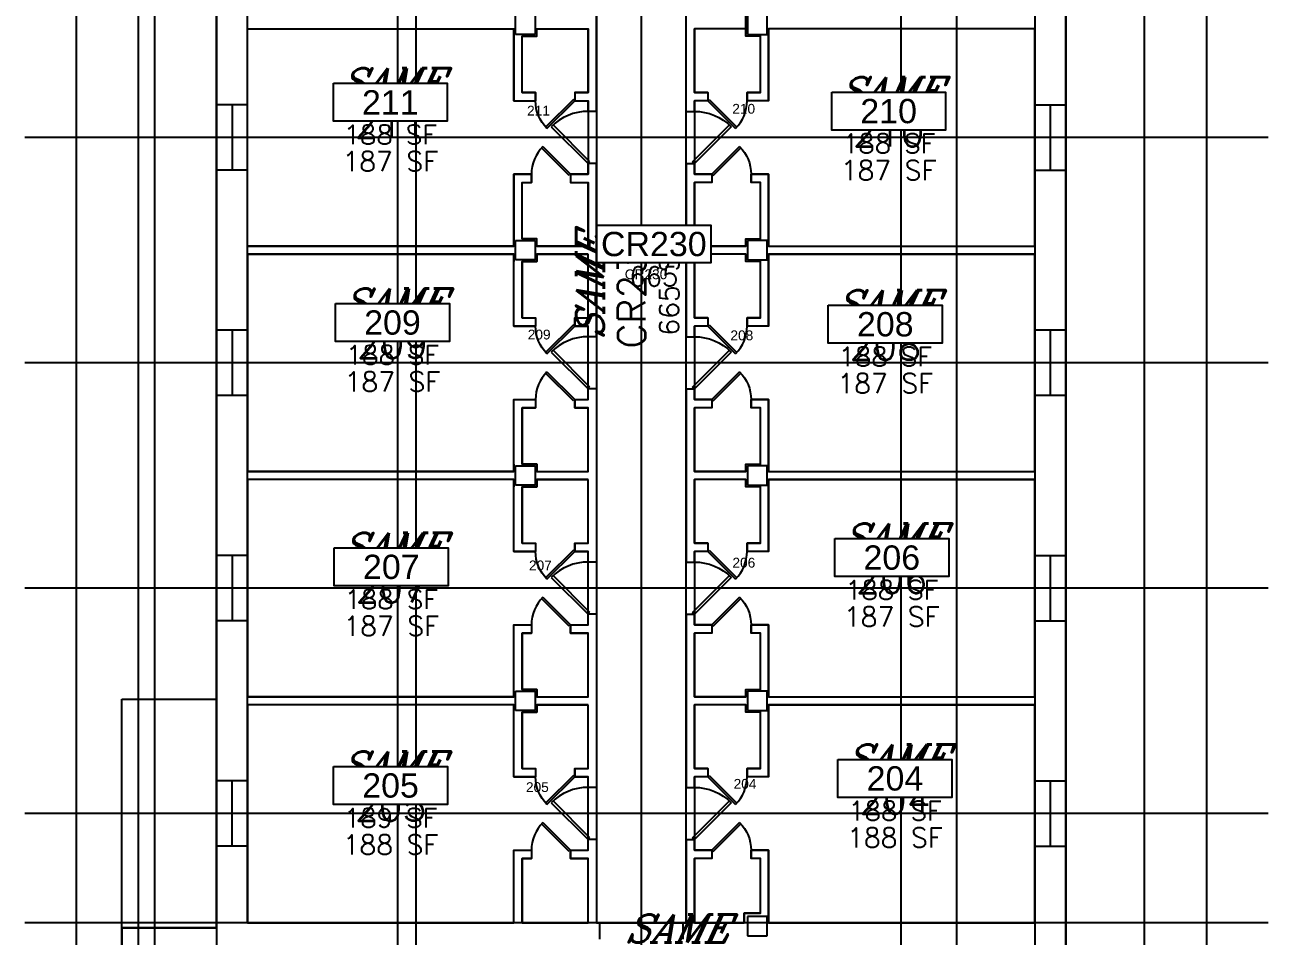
# Model space of a CAD drawing. Header units: inches. Extents: x 3065842 to 3066160, y 1245237 to 1245511.
# Drawn here: x 3065940.2 to 3066003.7, y 1245348.6 to 1245395.1 of the extents above; entities that cross this region are included whole.
import ezdxf
from ezdxf.enums import TextEntityAlignment as Align

# ---------------------------------------------------------------- set-up
doc = ezdxf.new("R2010")
doc.units = ezdxf.units.IN
doc.header["$MEASUREMENT"] = 0
doc.set_wipeout_variables(frame=1)
for name, color, linetype in [('A-ANNO-RMNO', 4, 'Continuous'), ('A-ANNO-RMNO-OLD', 4, 'Continuous'), ('A-ANNO-RMSF', 4, 'Continuous'), ('A-DOOR', 2, 'Continuous'), ('A-GLAZ', 2, 'Continuous'), ('A-ROOF', 1, 'Continuous'), ('A-SPAC-ANOT', 7, 'Continuous'), ('A-SPAC-GROS', 6, 'Continuous'), ('A-SPAC-PPLN-AREA', 3, 'Continuous'), ('A-SPAC-RMBX', 4, 'Continuous'), ('A-SPAC-RMDR', 7, 'Continuous'), ('A-SPAC-RMNO', 4, 'Continuous'), ('A-SPAC-RMTW', 4, 'Continuous'), ('A-SPAC-WPBX', 4, 'Continuous'), ('A-WALL', 7, 'Continuous'), ('S-COLS', 5, 'Continuous'), ('S-GRID', 1, 'Continuous')]:
    doc.layers.add(name, color=color, linetype=linetype)
doc.styles.add('FAI1', font='arial.ttf')
doc.styles.add('RMTAG-OLDNUM', font='complex.shx', dxfattribs={"oblique": 25, "height": 17})
doc.styles.add('RMTAG-RMNUM', font='simplex', dxfattribs={"height": 17})
doc.styles.add('RMTAG-SQFT', font='simplex', dxfattribs={"height": 12})
doc.styles.add('ROMANS', font='romans.shx')

# ---------------------------------------------------------------- blocks, each defined once
blk = doc.blocks.new('RMTAG3')
at = {"layer": 'A-ANNO-RMNO', "style": 'RMTAG-RMNUM'}
blk.add_attdef('ROOM#', text='', height=17, dxfattribs=at).set_placement((0, 0), align=Align.BOTTOM_CENTER)
at = {"layer": 'A-ANNO-RMNO-OLD', "style": 'RMTAG-OLDNUM', "oblique": 25}
blk.add_attdef('OLDROOM#', text='', height=17, dxfattribs=at).set_placement((0, 25.53), align=Align.BOTTOM_CENTER)
at = {"layer": 'A-ANNO-RMSF', "style": 'RMTAG-SQFT'}
blk.add_attdef('SQ-FT', text='', height=12, dxfattribs=at).set_placement((0, -19.01), align=Align.BOTTOM_CENTER)
blk = doc.blocks.new('AWI002')
blk.add_line((-0.5, -1), (0.5, -1))
blk = doc.blocks.new('ADO001')
for p, q in [((0.207106, 0.707105), (-0.499999, 0)), ((-0.465625, -0.034373), (0.240643, 0.671896)), ((-0.499999, 0), (-0.465625, -0.034373))]:
    blk.add_line(p, q)
blk.add_arc((-0.499999, 0), 0.999997, 0, 45)
blk = doc.blocks.new('ADO101')
for p, q in [((0.465624, -0.034373), (-0.240645, 0.671896)), ((-0.207108, 0.707105), (0.499997, 0)), ((0.499997, 0), (0.465624, -0.034373))]:
    blk.add_line(p, q)
blk.add_arc((0.499997, 0), 0.999997, 135, 180)
blk = doc.blocks.new('FMGRM1')
at = {"style": 'FAI1'}
for tag, p in [('DATA1', (0, -0.2836)), ('DATA2', (0, -0.443)), ('DATA3', (0, -0.6024)), ('DATA4', (0, -0.7618)), ('DATA5', (0, -0.9213))]:
    blk.add_attdef(tag, text='', height=0.1172, dxfattribs=at).set_placement(p, align=Align.CENTER)
at = {"layer": 'A-SPAC-RMDR', "style": 'FAI1'}
blk.add_attdef('RMDOOR', text='', height=0.08, dxfattribs=at).set_placement((0, 0.2569), align=Align.MIDDLE)
at = {"layer": 'A-SPAC-RMNO', "style": 'FAI1'}
blk.add_attdef('RMNUMB', text='', height=0.16, dxfattribs=at).set_placement((0, 0), align=Align.MIDDLE)
at = {"linetype": 'Continuous'}
blk.add_wipeout([(-0.375, -0.125), (0.375, -0.125), (0.375, 0.125), (-0.375, 0.125)], dxfattribs=at).dxf.layer = 'A-SPAC-WPBX'
at = {"layer": 'A-SPAC-RMBX', "linetype": 'Continuous'}
blk.add_lwpolyline([(-0.375, 0.125), (0.375, 0.125), (0.375, -0.125), (-0.375, -0.125)], close=True, dxfattribs=at)
blk = doc.blocks.new('S-340-02-DWG-BAS', base_point=(0, 0, -24))
at = {"layer": 'A-GLAZ'}
for p, q in [((940, 1331.63), (940, 1371.63)), ((959, 1331.63), (959, 1371.63)), ((1441, 1371.63), (1441, 1331.63)), ((1460, 1371.63), (1460, 1331.63)), ((940, 1193.63), (940, 1233.63)), ((959, 1193.63), (959, 1233.63)), ((1441, 1233.63), (1441, 1193.63)), ((1460, 1233.63), (1460, 1193.63)), ((940, 1055.63), (940, 1095.63)), ((959, 1055.63), (959, 1095.63)), ((1441, 1095.63), (1441, 1055.63)), ((1460, 1095.63), (1460, 1055.63)), ((940, 957.63), (940, 917.63)), ((959, 957.63), (959, 917.63)), ((1441, 957.63), (1441, 917.63)), ((1460, 957.63), (1460, 917.63))]:
    blk.add_line(p, q, dxfattribs=at)
at = {"layer": 'A-ROOF'}
for p, q in [((882, 403.63), (882, 1007.63)), ((882, 1007.63), (940, 1007.63)), ((882, 867.63), (940, 867.63))]:
    blk.add_line(p, q, dxfattribs=at)
at = {"layer": 'A-SPAC-PPLN-AREA'}
for points in [[(1177, 2612.63), (1172.5, 2612.63), (1172.5, 870.63), (1227.5, 870.63), (1227.5, 2612.63), (1223, 2612.63)], [(959, 1418.13), (1122, 1418.13), (1122, 1374.13), (1135.25, 1374.13), (1135.25, 1379.13), (1127, 1379.13), (1127, 1413.63), (1136, 1413.63), (1136, 1418.13), (1167.5, 1418.13), (1167.5, 1379.13), (1159.25, 1379.13), (1159.25, 1374.13), (1167.5, 1374.13), (1167.5, 1329.13), (1156.75, 1329.13), (1156.75, 1324.13), (1167.5, 1324.13), (1167.5, 1285.13), (1136, 1285.13), (1136, 1289.63), (1127, 1289.63), (1127, 1324.13), (1132.75, 1324.13), (1132.75, 1329.13), (1122, 1329.13), (1122, 1285.13), (959, 1285.13)], [(1441, 1418.13), (1278, 1418.13), (1278, 1374.13), (1264.75, 1374.13), (1264.75, 1379.13), (1273, 1379.13), (1273, 1413.63), (1264, 1413.63), (1264, 1418.13), (1232.5, 1418.13), (1232.5, 1379.13), (1240.75, 1379.13), (1240.75, 1374.13), (1232.5, 1374.13), (1232.5, 1329.13), (1243.25, 1329.13), (1243.25, 1324.13), (1232.5, 1324.13), (1232.5, 1285.13), (1264, 1285.13), (1264, 1289.63), (1273, 1289.63), (1273, 1324.13), (1267.25, 1324.13), (1267.25, 1329.13), (1278, 1329.13), (1278, 1285.13), (1441, 1285.13)], [(1167.5, 1280.13), (1136, 1280.13), (1136, 1275.63), (1127, 1275.63), (1127, 1241.13), (1135.25, 1241.13), (1135.25, 1236.13), (1122, 1236.13), (1122, 1280.13), (959, 1280.13), (959, 1147.13), (1122, 1147.13), (1122, 1191.13), (1135.25, 1191.13), (1135.25, 1186.13), (1127, 1186.13), (1127, 1151.63), (1136, 1151.63), (1136, 1147.13), (1167.5, 1147.13), (1167.5, 1186.13), (1159.25, 1186.13), (1159.25, 1191.13), (1167.5, 1191.13), (1167.5, 1236.13), (1159.25, 1236.13), (1159.25, 1241.13), (1167.5, 1241.13)], [(1441, 1280.13), (1278, 1280.13), (1278, 1236.13), (1264.75, 1236.13), (1264.75, 1241.13), (1273, 1241.13), (1273, 1275.63), (1264, 1275.63), (1264, 1280.13), (1232.5, 1280.13), (1232.5, 1241.13), (1240.75, 1241.13), (1240.75, 1236.13), (1232.5, 1236.13), (1232.5, 1191.13), (1243.25, 1191.13), (1243.25, 1186.13), (1232.5, 1186.13), (1232.5, 1147.13), (1264, 1147.13), (1264, 1151.63), (1273, 1151.63), (1273, 1186.13), (1267.25, 1186.13), (1267.25, 1191.13), (1278, 1191.13), (1278, 1147.13), (1441, 1147.13)], [(1167.5, 1142.13), (1136, 1142.13), (1136, 1137.63), (1127, 1137.63), (1127, 1103.13), (1135.25, 1103.13), (1135.25, 1098.13), (1122, 1098.13), (1122, 1142.13), (959, 1142.13), (959, 1009.13), (1122, 1009.13), (1122, 1053.13), (1132.75, 1053.13), (1132.75, 1048.13), (1127, 1048.13), (1127, 1013.63), (1136, 1013.63), (1136, 1009.13), (1167.5, 1009.13), (1167.5, 1048.13), (1156.75, 1048.13), (1156.75, 1053.13), (1167.5, 1053.13), (1167.5, 1098.13), (1159.25, 1098.13), (1159.25, 1103.13), (1167.5, 1103.13)], [(1441, 1142.13), (1278, 1142.13), (1278, 1098.13), (1264.75, 1098.13), (1264.75, 1103.13), (1273, 1103.13), (1273, 1137.63), (1264, 1137.63), (1264, 1142.13), (1232.5, 1142.13), (1232.5, 1103.13), (1240.75, 1103.13), (1240.75, 1098.13), (1232.5, 1098.13), (1232.5, 1053.13), (1243.25, 1053.13), (1243.25, 1048.13), (1232.5, 1048.13), (1232.5, 1009.13), (1264, 1009.13), (1264, 1013.63), (1273, 1013.63), (1273, 1048.13), (1267.25, 1048.13), (1267.25, 1053.13), (1278, 1053.13), (1278, 1009.13), (1441, 1009.13)], [(1167.5, 1004.13), (1136, 1004.13), (1136, 999.63), (1127, 999.63), (1127, 965.13), (1135.25, 965.13), (1135.25, 960.13), (1122, 960.13), (1122, 1004.13), (959, 1004.13), (959, 870.63), (1122, 870.63), (1122, 915.13), (1132.75, 915.13), (1132.75, 910.13), (1127, 910.13), (1127, 870.63), (1167.5, 870.63), (1167.5, 910.13), (1156.75, 910.13), (1156.75, 915.13), (1167.5, 915.13), (1167.5, 960.13), (1159.25, 960.13), (1159.25, 965.13), (1167.5, 965.13)], [(1232.5, 870.63), (1263, 870.63), (1263, 876.63), (1273, 876.63), (1273, 910.13), (1267.25, 910.13), (1267.25, 915.13), (1278, 915.13), (1278, 870.63), (1441, 870.63), (1441, 871.13), (1441, 1004.13), (1278, 1004.13), (1278, 960.13), (1264.75, 960.13), (1264.75, 965.13), (1273, 965.13), (1273, 999.63), (1264, 999.63), (1264, 1004.13), (1232.5, 1004.13), (1232.5, 965.13), (1240.75, 965.13), (1240.75, 960.13), (1232.5, 960.13), (1232.5, 915.13), (1243.25, 915.13), (1243.25, 910.13), (1232.5, 910.13), (1232.5, 871.13)]]:
    blk.add_lwpolyline(points, close=True, dxfattribs=at)
at = {"layer": 'A-WALL'}
for p, q in [((940, 867.63), (940, 2680.63)), ((1460, 2680.63), (1460, 773.63)), ((959, 870.63), (959, 2661.63)), ((1441, 2661.44), (1441, 760.63)), ((1172.5, 1367.63), (1172.5, 1473.63)), ((1227.5, 1367.63), (1227.5, 1473.63)), ((1264, 1413.63), (1264, 1427.63)), ((959, 1418.13), (1122, 1418.13)), ((1122, 1418.13), (1122, 1413.63)), ((1122, 1374.13), (1122, 1418.13)), ((1136, 1418.13), (1167.5, 1418.13)), ((1136, 1413.63), (1136, 1418.13)), ((1167.5, 1379.13), (1167.5, 1418.13)), ((1232.5, 1379.13), (1232.5, 1418.13)), ((1264, 1418.13), (1232.5, 1418.13)), ((1441, 1418.13), (1278, 1418.13)), ((1278, 1374.13), (1278, 1418.13)), ((1278, 1418.13), (1278, 1413.63)), ((1127, 1379.13), (1127, 1413.63)), ((1127, 1413.63), (1136, 1413.63)), ((1273, 1413.63), (1264, 1413.63)), ((1273, 1379.13), (1273, 1413.63)), ((1127, 1379.13), (1135.25, 1379.13)), ((1135.25, 1379.13), (1135.25, 1374.13)), ((1159.25, 1379.13), (1159.25, 1374.13)), ((1159.25, 1379.13), (1167.5, 1379.13)), ((1240.75, 1379.13), (1232.5, 1379.13)), ((1240.75, 1379.13), (1240.75, 1374.13)), ((1273, 1379.13), (1264.75, 1379.13)), ((1264.75, 1379.13), (1264.75, 1374.13)), ((959, 1371.63), (940, 1371.63)), ((1122, 1374.13), (1135.25, 1374.13)), ((1159.25, 1374.13), (1167.5, 1374.13)), ((1167.5, 1367.63), (1167.5, 1374.13)), ((1232.5, 1367.63), (1232.5, 1374.13)), ((1240.75, 1374.13), (1232.5, 1374.13)), ((1278, 1374.13), (1264.75, 1374.13)), ((1441, 1371.63), (1460, 1371.63)), ((1172.5, 1367.63), (1167.5, 1367.63)), ((1227.5, 1367.63), (1232.5, 1367.63)), ((1172.5, 1335.63), (1167.5, 1335.63)), ((1167.5, 1329.13), (1167.5, 1335.63)), ((1172.5, 1229.63), (1172.5, 1335.63)), ((1227.5, 1335.63), (1232.5, 1335.63)), ((1227.5, 1335.63), (1227.5, 1229.63)), ((1232.5, 1329.13), (1232.5, 1335.63)), ((959, 1331.63), (940, 1331.63)), ((1122, 1285.13), (1122, 1329.13)), ((1122, 1329.13), (1132.75, 1329.13)), ((1132.75, 1329.13), (1132.75, 1324.13)), ((1156.75, 1329.13), (1156.75, 1324.13)), ((1156.75, 1329.13), (1167.5, 1329.13)), ((1243.25, 1329.13), (1232.5, 1329.13)), ((1243.25, 1329.13), (1243.25, 1324.13)), ((1278, 1329.13), (1267.25, 1329.13)), ((1267.25, 1329.13), (1267.25, 1324.13)), ((1278, 1285.13), (1278, 1329.13)), ((1441, 1331.63), (1460, 1331.63)), ((1127, 1289.63), (1127, 1324.13)), ((1127, 1324.13), (1132.75, 1324.13)), ((1156.75, 1324.13), (1167.5, 1324.13)), ((1167.5, 1285.13), (1167.5, 1324.13)), ((1232.5, 1285.13), (1232.5, 1324.13)), ((1243.25, 1324.13), (1232.5, 1324.13)), ((1273, 1324.13), (1267.25, 1324.13)), ((1273, 1289.63), (1273, 1324.13)), ((1122, 1289.63), (1122, 1285.13)), ((1136, 1289.63), (1127, 1289.63)), ((1136, 1285.13), (1136, 1289.63)), ((1264, 1289.63), (1273, 1289.63)), ((1264, 1285.13), (1264, 1289.63)), ((1278, 1289.63), (1278, 1285.13)), ((959, 1285.13), (1122, 1285.13)), ((959, 1280.13), (1122, 1280.13)), ((1122, 1280.13), (1122, 1275.63)), ((1122, 1236.13), (1122, 1280.13)), ((1136, 1285.13), (1167.5, 1285.13)), ((1136, 1280.13), (1167.5, 1280.13)), ((1136, 1275.63), (1136, 1280.13)), ((1167.5, 1241.13), (1167.5, 1280.13)), ((1264, 1285.13), (1232.5, 1285.13)), ((1264, 1280.13), (1232.5, 1280.13)), ((1232.5, 1241.13), (1232.5, 1280.13)), ((1264, 1275.63), (1264, 1280.13)), ((1278, 1285.13), (1441, 1285.13)), ((1278, 1280.13), (1278, 1275.63)), ((1278, 1280.13), (1441, 1280.13)), ((1278, 1236.13), (1278, 1280.13)), ((1127, 1241.13), (1127, 1275.63)), ((1127, 1275.63), (1136, 1275.63)), ((1273, 1275.63), (1264, 1275.63)), ((1273, 1241.13), (1273, 1275.63)), ((1127, 1241.13), (1135.25, 1241.13)), ((1135.25, 1241.13), (1135.25, 1236.13)), ((1159.25, 1241.13), (1159.25, 1236.13)), ((1159.25, 1241.13), (1167.5, 1241.13)), ((1240.75, 1241.13), (1232.5, 1241.13)), ((1240.75, 1241.13), (1240.75, 1236.13)), ((1264.75, 1241.13), (1264.75, 1236.13)), ((1273, 1241.13), (1264.75, 1241.13)), ((959, 1233.63), (940, 1233.63)), ((1122, 1236.13), (1135.25, 1236.13)), ((1159.25, 1236.13), (1167.5, 1236.13)), ((1167.5, 1229.63), (1167.5, 1236.13)), ((1240.75, 1236.13), (1232.5, 1236.13)), ((1232.5, 1229.63), (1232.5, 1236.13)), ((1278, 1236.13), (1264.75, 1236.13)), ((1460, 1233.63), (1441, 1233.63)), ((1172.5, 1229.63), (1167.5, 1229.63)), ((1227.5, 1229.63), (1232.5, 1229.63)), ((1172.5, 1197.63), (1167.5, 1197.63)), ((1167.5, 1191.13), (1167.5, 1197.63)), ((1172.5, 1197.63), (1172.5, 1091.63)), ((1227.5, 1197.63), (1232.5, 1197.63)), ((1227.5, 1197.63), (1227.5, 1091.63)), ((1232.5, 1191.13), (1232.5, 1197.63)), ((959, 1193.63), (940, 1193.63)), ((1122, 1147.13), (1122, 1191.13)), ((1122, 1191.13), (1135.25, 1191.13)), ((1135.25, 1191.13), (1135.25, 1186.13)), ((1159.25, 1191.13), (1159.25, 1186.13)), ((1159.25, 1191.13), (1167.5, 1191.13)), ((1243.25, 1191.13), (1232.5, 1191.13)), ((1243.25, 1191.13), (1243.25, 1186.13)), ((1267.25, 1191.13), (1267.25, 1186.13)), ((1278, 1191.13), (1267.25, 1191.13)), ((1278, 1147.13), (1278, 1191.13)), ((1460, 1193.63), (1441, 1193.63)), ((1127, 1151.63), (1127, 1186.13)), ((1127, 1186.13), (1135.25, 1186.13)), ((1159.25, 1186.13), (1167.5, 1186.13)), ((1167.5, 1147.13), (1167.5, 1186.13)), ((1243.25, 1186.13), (1232.5, 1186.13)), ((1232.5, 1147.13), (1232.5, 1186.13)), ((1273, 1186.13), (1267.25, 1186.13)), ((1273, 1151.63), (1273, 1186.13)), ((1122, 1151.63), (1122, 1147.13)), ((1136, 1151.63), (1127, 1151.63)), ((1136, 1147.13), (1136, 1151.63)), ((1264, 1147.13), (1264, 1151.63)), ((1264, 1151.63), (1273, 1151.63)), ((1122, 1147.13), (959, 1147.13)), ((1122, 1142.13), (959, 1142.13)), ((1122, 1142.13), (1122, 1137.63)), ((1122, 1098.13), (1122, 1142.13)), ((1136, 1147.13), (1167.5, 1147.13)), ((1136, 1142.13), (1167.5, 1142.13)), ((1136, 1137.63), (1136, 1142.13)), ((1167.5, 1103.13), (1167.5, 1142.13)), ((1264, 1147.13), (1232.5, 1147.13)), ((1232.5, 1103.13), (1232.5, 1142.13)), ((1264, 1142.13), (1232.5, 1142.13)), ((1264, 1137.63), (1264, 1142.13)), ((1278, 1147.13), (1441, 1147.13)), ((1278, 1098.13), (1278, 1142.13)), ((1278, 1142.13), (1441, 1142.13)), ((1127, 1137.63), (1136, 1137.63)), ((1127, 1103.13), (1127, 1137.63)), ((1273, 1137.63), (1264, 1137.63)), ((1273, 1103.13), (1273, 1137.63)), ((1122, 1098.13), (1135.25, 1098.13)), ((1127, 1103.13), (1135.25, 1103.13)), ((1135.25, 1103.13), (1135.25, 1098.13)), ((1159.25, 1103.13), (1159.25, 1098.13)), ((1159.25, 1103.13), (1167.5, 1103.13)), ((1159.25, 1098.13), (1167.5, 1098.13)), ((1167.5, 1091.63), (1167.5, 1098.13)), ((1240.75, 1103.13), (1232.5, 1103.13)), ((1232.5, 1091.63), (1232.5, 1098.13)), ((1240.75, 1098.13), (1232.5, 1098.13)), ((1240.75, 1103.13), (1240.75, 1098.13)), ((1273, 1103.13), (1264.75, 1103.13)), ((1264.75, 1103.13), (1264.75, 1098.13)), ((1278, 1098.13), (1264.75, 1098.13)), ((959, 1095.63), (940, 1095.63)), ((1172.5, 1091.63), (1167.5, 1091.63)), ((1227.5, 1091.63), (1232.5, 1091.63)), ((1441, 1095.63), (1460, 1095.63)), ((1172.5, 1059.63), (1167.5, 1059.63)), ((1167.5, 1053.13), (1167.5, 1059.63)), ((1172.5, 1059.63), (1172.5, 953.63)), ((1227.5, 1059.63), (1232.5, 1059.63)), ((1227.5, 1059.63), (1227.5, 953.63)), ((1232.5, 1053.13), (1232.5, 1059.63)), ((959, 1055.63), (940, 1055.63)), ((1122, 1053.13), (1132.75, 1053.13)), ((1122, 1009.13), (1122, 1053.13)), ((1132.75, 1053.13), (1132.75, 1048.13)), ((1156.75, 1053.13), (1156.75, 1048.13)), ((1156.75, 1053.13), (1167.5, 1053.13)), ((1243.25, 1053.13), (1232.5, 1053.13)), ((1243.25, 1053.13), (1243.25, 1048.13)), ((1278, 1053.13), (1267.25, 1053.13)), ((1267.25, 1053.13), (1267.25, 1048.13)), ((1278, 1009.13), (1278, 1053.13)), ((1441, 1055.63), (1460, 1055.63)), ((1127, 1048.13), (1132.75, 1048.13)), ((1127, 1013.63), (1127, 1048.13)), ((1156.75, 1048.13), (1167.5, 1048.13)), ((1167.5, 1009.13), (1167.5, 1048.13)), ((1232.5, 1009.13), (1232.5, 1048.13)), ((1243.25, 1048.13), (1232.5, 1048.13)), ((1273, 1048.13), (1267.25, 1048.13)), ((1273, 1013.63), (1273, 1048.13)), ((1136, 1013.63), (1127, 1013.63)), ((1136, 1009.13), (1136, 1013.63)), ((1264, 1009.13), (1264, 1013.63)), ((1264, 1013.63), (1273, 1013.63)), ((1122, 1009.13), (959, 1009.13)), ((1136, 1009.13), (1167.5, 1009.13)), ((1264, 1009.13), (1232.5, 1009.13)), ((1278, 1009.13), (1441, 1009.13)), ((1122, 1004.13), (959, 1004.13)), ((1122, 960.13), (1122, 1004.13)), ((1127, 999.63), (1136, 999.63)), ((1127, 965.13), (1127, 999.63)), ((1136, 999.63), (1136, 1004.13)), ((1136, 1004.13), (1167.5, 1004.13)), ((1167.5, 965.13), (1167.5, 1004.13)), ((1232.5, 965.13), (1232.5, 1004.13)), ((1264, 1004.13), (1232.5, 1004.13)), ((1264, 999.63), (1264, 1004.13)), ((1273, 999.63), (1264, 999.63)), ((1273, 965.13), (1273, 999.63)), ((1278, 960.13), (1278, 1004.13)), ((1278, 1004.13), (1441, 1004.13)), ((1122, 960.13), (1135.25, 960.13)), ((1127, 965.13), (1135.25, 965.13)), ((1135.25, 965.13), (1135.25, 960.13)), ((1159.25, 965.13), (1159.25, 960.13)), ((1159.25, 965.13), (1167.5, 965.13)), ((1159.25, 960.13), (1167.5, 960.13)), ((1167.5, 953.63), (1167.5, 960.13)), ((1240.75, 965.13), (1232.5, 965.13)), ((1232.5, 953.63), (1232.5, 960.13)), ((1240.75, 960.13), (1232.5, 960.13)), ((1240.75, 965.13), (1240.75, 960.13)), ((1273, 965.13), (1264.75, 965.13)), ((1264.75, 965.13), (1264.75, 960.13)), ((1278, 960.13), (1264.75, 960.13)), ((959, 957.63), (940, 957.63)), ((1172.5, 953.63), (1167.5, 953.63)), ((1227.5, 953.63), (1232.5, 953.63)), ((1441, 957.63), (1460, 957.63)), ((1172.5, 921.63), (1167.5, 921.63)), ((1167.5, 915.13), (1167.5, 921.63)), ((1172.5, 921.63), (1172.5, 870.63)), ((1227.5, 921.63), (1232.5, 921.63)), ((1227.5, 921.63), (1227.5, 870.63)), ((1232.5, 915.13), (1232.5, 921.63)), ((959, 917.63), (940, 917.63)), ((1122, 915.13), (1132.75, 915.13)), ((1122, 870.63), (1122, 915.13)), ((1132.75, 915.13), (1132.75, 910.13)), ((1156.75, 915.13), (1156.75, 910.13)), ((1156.75, 915.13), (1167.5, 915.13)), ((1243.25, 915.13), (1232.5, 915.13)), ((1243.25, 915.13), (1243.25, 910.13)), ((1278, 915.13), (1267.25, 915.13)), ((1267.25, 915.13), (1267.25, 910.13)), ((1278, 870.63), (1278, 915.13)), ((1441, 917.63), (1460, 917.63)), ((1127, 910.13), (1132.75, 910.13)), ((1127, 870.63), (1127, 910.13)), ((1156.75, 910.13), (1167.5, 910.13)), ((1167.5, 870.63), (1167.5, 910.13)), ((1232.5, 870.63), (1232.5, 910.13)), ((1243.25, 910.13), (1232.5, 910.13)), ((1273, 910.13), (1267.25, 910.13)), ((1273, 876.63), (1273, 910.13)), ((1273, 876.63), (1263, 876.63)), ((1263, 876.63), (1263, 870.63)), ((959, 870.63), (1122, 870.63)), ((1127, 870.63), (1167.5, 870.63)), ((1172.5, 870.63), (1174.5, 870.63)), ((1174.5, 870.63), (1174.5, 860.63)), ((1225.5, 870.63), (1225.5, 860.63)), ((1225.5, 870.63), (1227.5, 870.63)), ((1232.5, 870.63), (1263, 870.63)), ((1278, 870.63), (1441, 870.63)), ((940, 867.63), (882, 867.63)), ((882, 867.63), (882, 403.63))]:
    blk.add_line(p, q, dxfattribs=at)
at = {"layer": 'S-COLS'}
for p, q in [((1123, 1414.63), (1123, 1426.63)), ((1135, 1426.63), (1135, 1414.63)), ((1265, 1426.63), (1265, 1414.63)), ((1277, 1414.63), (1277, 1426.63)), ((1135, 1414.63), (1123, 1414.63)), ((1265, 1414.63), (1277, 1414.63)), ((1123, 1288.63), (1135, 1288.63)), ((1123, 1276.63), (1123, 1288.63)), ((1135, 1288.63), (1135, 1276.63)), ((1265, 1288.63), (1265, 1276.63)), ((1277, 1288.63), (1265, 1288.63)), ((1277, 1276.63), (1277, 1288.63)), ((1135, 1276.63), (1123, 1276.63)), ((1265, 1276.63), (1277, 1276.63)), ((1123, 1150.63), (1135, 1150.63)), ((1123, 1138.63), (1123, 1150.63)), ((1135, 1150.63), (1135, 1138.63)), ((1265, 1150.63), (1265, 1138.63)), ((1277, 1150.63), (1265, 1150.63)), ((1277, 1138.63), (1277, 1150.63)), ((1135, 1138.63), (1123, 1138.63)), ((1265, 1138.63), (1277, 1138.63)), ((1123, 1012.63), (1135, 1012.63)), ((1123, 1000.63), (1123, 1012.63)), ((1135, 1012.63), (1135, 1000.63)), ((1265, 1012.63), (1265, 1000.63)), ((1277, 1012.63), (1265, 1012.63)), ((1277, 1000.63), (1277, 1012.63)), ((1135, 1000.63), (1123, 1000.63)), ((1265, 1000.63), (1277, 1000.63)), ((1277, 874.63), (1265, 874.63)), ((1265, 874.63), (1265, 862.63)), ((1277, 862.63), (1277, 874.63)), ((1265, 862.63), (1277, 862.63))]:
    blk.add_line(p, q, dxfattribs=at)
at = {"layer": 'S-GRID'}
for p, q in [((854, 2788.63), (854, 313.23)), ((892, 2788.63), (892, 313.23)), ((902, 2788.63), (902, 313.23)), ((940, 2788.63), (940, 313.23)), ((1051, 376.63), (1051, 2788.63)), ((1200, 2788.63), (1200, 313.23)), ((1359, 2788.63), (1359, 313.23)), ((1393, 2788.63), (1393, 313.23)), ((1460, 2788.63), (1460, 313.23)), ((1508, 2788.63), (1508, 313.23)), ((1546, 2788.63), (1546, 313.23)), ((1062, 2680.63), (1062, 313.23)), ((1583.82, 1351.63), (822.6, 1351.63)), ((1583.82, 1213.63), (822.6, 1213.63)), ((1583.82, 1075.63), (822.6, 1075.63)), ((1583.82, 937.63), (822.6, 937.63)), ((1583.82, 870.63), (822.6, 870.63))]:
    blk.add_line(p, q, dxfattribs=at)
at = {"layer": 'A-ANNO-RMNO'}
for p, values in [((1046.36, 1346.41), {'OLDROOM#': 'SAME', 'ROOM#': '211', 'SQ-FT': '187 SF'}), ((1351.47, 1340.98), {'OLDROOM#': 'SAME', 'ROOM#': '210', 'SQ-FT': '187 SF'}), ((1047.68, 1211.47), {'OLDROOM#': 'SAME', 'ROOM#': '209', 'SQ-FT': '187 SF'}), ((1349.41, 1210.42), {'OLDROOM#': 'SAME', 'ROOM#': '208', 'SQ-FT': '187 SF'}), ((1353.39, 1067.52), {'OLDROOM#': 'SAME', 'ROOM#': '206', 'SQ-FT': '187 SF'}), ((1046.95, 1061.84), {'OLDROOM#': 'SAME', 'ROOM#': '207', 'SQ-FT': '187 SF'}), ((1046.5, 927.95), {'OLDROOM#': 'SAME', 'ROOM#': '205', 'SQ-FT': '188 SF'}), ((1355.33, 932.28), {'OLDROOM#': 'SAME', 'ROOM#': '204', 'SQ-FT': '188 SF'}), ((1221.51, 828.06), {'OLDROOM#': 'SAME', 'ROOM#': 'ST203', 'SQ-FT': '17 SF'})]:
    blk.add_blockref('RMTAG3', p, dxfattribs=at).add_auto_attribs(values)
at = {"layer": 'A-ANNO-RMNO', "rotation": 90}
blk.add_blockref('RMTAG3', (1207.69, 1259.61), dxfattribs=at).add_auto_attribs({'OLDROOM#': 'SAME', 'ROOM#': 'CR230', 'SQ-FT': '665 SF'})
at = {"layer": 'A-DOOR', "zscale": 80}
for name, p, xscale, yscale, rotation in [('ADO101', (1147.25, 1374.13), -24, 24, 180), ('ADO101', (1252.75, 1374.13), 24, 24, 180), ('ADO001', (1167.5, 1351.63), 32, 32, 90.00000000000006), ('ADO001', (1232.5, 1351.63), -32, 32, 270), ('ADO101', (1147.25, 1236.13), -24, 24, 180), ('ADO101', (1252.75, 1236.13), 24, 24, 180), ('ADO001', (1167.5, 1213.63), 32, 32, 90.00000000000006), ('ADO001', (1232.5, 1213.63), -32, 32, 270), ('ADO101', (1147.25, 1098.13), -24, 24, 180), ('ADO101', (1252.75, 1098.13), 24, 24, 180), ('ADO001', (1167.5, 1075.63), 32, 32, 90.00000000000006), ('ADO001', (1232.5, 1075.63), -32, 32, 270), ('ADO101', (1147.25, 960.13), -24, 24, 180), ('ADO101', (1252.75, 960.13), 24, 24, 180), ('ADO001', (1167.5, 937.63), 32, 32, 90.00000000000006), ('ADO001', (1232.5, 937.63), -32, 32, 270)]:
    blk.add_blockref(name, p, dxfattribs=dict(at, xscale=xscale, yscale=yscale, rotation=rotation))
at = {"layer": 'A-DOOR', "yscale": 24, "zscale": 80}
for p, xscale in [((1144.75, 1329.13), 24), ((1255.25, 1329.13), -24), ((1147.25, 1191.13), 24), ((1255.25, 1191.13), -24), ((1144.75, 1053.13), 24), ((1255.25, 1053.13), -24), ((1144.75, 915.13), 24), ((1255.25, 915.13), -24)]:
    blk.add_blockref('ADO101', p, dxfattribs=dict(at, xscale=xscale))
at = {"layer": 'A-GLAZ', "zscale": 36}
for p, xscale, yscale, rotation in [((940, 1351.63), -40, 9.5, 90.00000000000006), ((1460, 1351.63), -40, 9.501261, 270), ((940, 1213.63), -40, 9.5, 90.00000000000006), ((1460, 1213.63), -40, 9.501261, 270), ((940, 1075.63), -40, 9.5, 90.00000000000006), ((1460, 1075.63), -40, 9.501261, 270), ((940, 937.63), 40, 9.501261, 90.00000000000006), ((1460, 937.63), -40, 9.501261, 270)]:
    blk.add_blockref('AWI002', p, dxfattribs=dict(at, xscale=xscale, yscale=yscale, rotation=rotation))
at = {"layer": 'A-SPAC-RMTW'}
ref = blk.add_blockref('FMGRM1', (1046.36, 1373.27), dxfattribs=dict(at, xscale=93, yscale=93, zscale=93))
ref.add_attrib('RMNUMB', '211', dxfattribs={"layer": 'A-SPAC-RMNO', "height": 14.88, "style": 'FAI1'}).set_placement((1046.36, 1373.27), align=Align.MIDDLE)
ref.add_attrib('RMDOOR', '211', dxfattribs={"layer": 'A-SPAC-RMDR', "height": 5.995, "style": 'FAI1'}).set_placement((1137.08, 1368.12), align=Align.MIDDLE)
ref = blk.add_blockref('FMGRM1', (1351.47, 1367.83), dxfattribs=dict(at, xscale=93, yscale=93, zscale=93))
ref.add_attrib('RMNUMB', '210', dxfattribs={"layer": 'A-SPAC-RMNO', "height": 14.88, "style": 'FAI1'}).set_placement((1351.47, 1367.83), align=Align.MIDDLE)
ref.add_attrib('RMDOOR', '210', dxfattribs={"layer": 'A-SPAC-RMDR', "height": 5.995, "style": 'FAI1'}).set_placement((1262.71, 1369.22), align=Align.MIDDLE)
ref = blk.add_blockref('FMGRM1', (1207.69, 1286.41), dxfattribs=dict(at, xscale=93, yscale=93, zscale=93))
ref.add_attrib('RMNUMB', 'CR230', dxfattribs={"layer": 'A-SPAC-RMNO', "height": 14.88, "style": 'FAI1'}).set_placement((1207.69, 1286.41), align=Align.MIDDLE)
ref.add_attrib('RMDOOR', 'CR230', dxfattribs={"layer": 'A-SPAC-RMDR', "height": 5.995, "style": 'FAI1'}).set_placement((1202.92, 1267.86), align=Align.MIDDLE)
ref = blk.add_blockref('FMGRM1', (1047.68, 1238.33), dxfattribs=dict(at, xscale=93, yscale=93, zscale=93))
ref.add_attrib('RMNUMB', '209', dxfattribs={"layer": 'A-SPAC-RMNO', "height": 14.88, "style": 'FAI1'}).set_placement((1047.68, 1238.33), align=Align.MIDDLE)
ref.add_attrib('RMDOOR', '209', dxfattribs={"layer": 'A-SPAC-RMDR', "height": 5.995, "style": 'FAI1'}).set_placement((1137.49, 1230.97), align=Align.MIDDLE)
ref = blk.add_blockref('FMGRM1', (1349.41, 1237.27), dxfattribs=dict(at, xscale=93, yscale=93, zscale=93))
ref.add_attrib('RMNUMB', '208', dxfattribs={"layer": 'A-SPAC-RMNO', "height": 14.88, "style": 'FAI1'}).set_placement((1349.41, 1237.27), align=Align.MIDDLE)
ref.add_attrib('RMDOOR', '208', dxfattribs={"layer": 'A-SPAC-RMDR', "height": 5.995, "style": 'FAI1'}).set_placement((1261.6, 1230.47), align=Align.MIDDLE)
ref = blk.add_blockref('FMGRM1', (1353.39, 1094.38), dxfattribs=dict(at, xscale=93, yscale=93, zscale=93))
ref.add_attrib('RMNUMB', '206', dxfattribs={"layer": 'A-SPAC-RMNO', "height": 14.88, "style": 'FAI1'}).set_placement((1353.39, 1094.38), align=Align.MIDDLE)
ref.add_attrib('RMDOOR', '206', dxfattribs={"layer": 'A-SPAC-RMDR', "height": 5.995, "style": 'FAI1'}).set_placement((1262.83, 1091.24), align=Align.MIDDLE)
ref = blk.add_blockref('FMGRM1', (1046.95, 1088.7), dxfattribs=dict(at, xscale=93, yscale=93, zscale=93))
ref.add_attrib('RMNUMB', '207', dxfattribs={"layer": 'A-SPAC-RMNO', "height": 14.88, "style": 'FAI1'}).set_placement((1046.95, 1088.7), align=Align.MIDDLE)
ref.add_attrib('RMDOOR', '207', dxfattribs={"layer": 'A-SPAC-RMDR', "height": 5.995, "style": 'FAI1'}).set_placement((1138.25, 1089.57), align=Align.MIDDLE)
ref = blk.add_blockref('FMGRM1', (1355.33, 959.13), dxfattribs=dict(at, xscale=93, yscale=93, zscale=93))
ref.add_attrib('RMNUMB', '204', dxfattribs={"layer": 'A-SPAC-RMNO', "height": 14.88, "style": 'FAI1'}).set_placement((1355.33, 959.13), align=Align.MIDDLE)
ref.add_attrib('RMDOOR', '204', dxfattribs={"layer": 'A-SPAC-RMDR', "height": 5.995, "style": 'FAI1'}).set_placement((1263.54, 955.8), align=Align.MIDDLE)
ref = blk.add_blockref('FMGRM1', (1046.5, 954.81), dxfattribs=dict(at, xscale=93, yscale=93, zscale=93))
ref.add_attrib('RMNUMB', '205', dxfattribs={"layer": 'A-SPAC-RMNO', "height": 14.88, "style": 'FAI1'}).set_placement((1046.5, 954.81), align=Align.MIDDLE)
ref.add_attrib('RMDOOR', '205', dxfattribs={"layer": 'A-SPAC-RMDR', "height": 5.995, "style": 'FAI1'}).set_placement((1136.4, 953.78), align=Align.MIDDLE)
at = {"layer": 'A-SPAC-GROS'}
blk.add_lwpolyline([(1302, 403.63), (1302, 743.63), (1460, 743.63), (1460, 2680.63), (1359, 2680.63), (1359, 2788.63), (1085, 2788.63), (1085, 2680.63), (940, 2680.63), (940, 851.63), (1098, 851.63), (1098, 403.63)], close=True, dxfattribs=at)
at = {"layer": 'A-SPAC-ANOT', "style": 'ROMANS'}
for s, p in [('188 SF', (1046.36, 1347.56)), ('188 SF', (1351.47, 1342.12)), ('665', (1207.69, 1260.69)), ('188 SF', (1047.68, 1212.61)), ('188 SF', (1349.41, 1211.56)), ('188 SF', (1046.95, 1062.98)), ('188 SF', (1353.39, 1068.66)), ('188 SF', (1355.33, 933.42)), ('189 SF', (1046.5, 929.09))]:
    blk.add_text(s, height=11.688, dxfattribs=at).set_placement(p, align=Align.CENTER)

msp = doc.modelspace()

# ---------------------------------------------------------------- block references
at = {"layer": 'Defpoints', "xscale": 0.08333333333333333, "yscale": 0.08333333333333333, "zscale": 0.08333333333333333}
msp.add_blockref('S-340-02-DWG-BAS', (3065871.685, 1245276.711, -2), dxfattribs=at)

doc.saveas('drawing.dxf')
